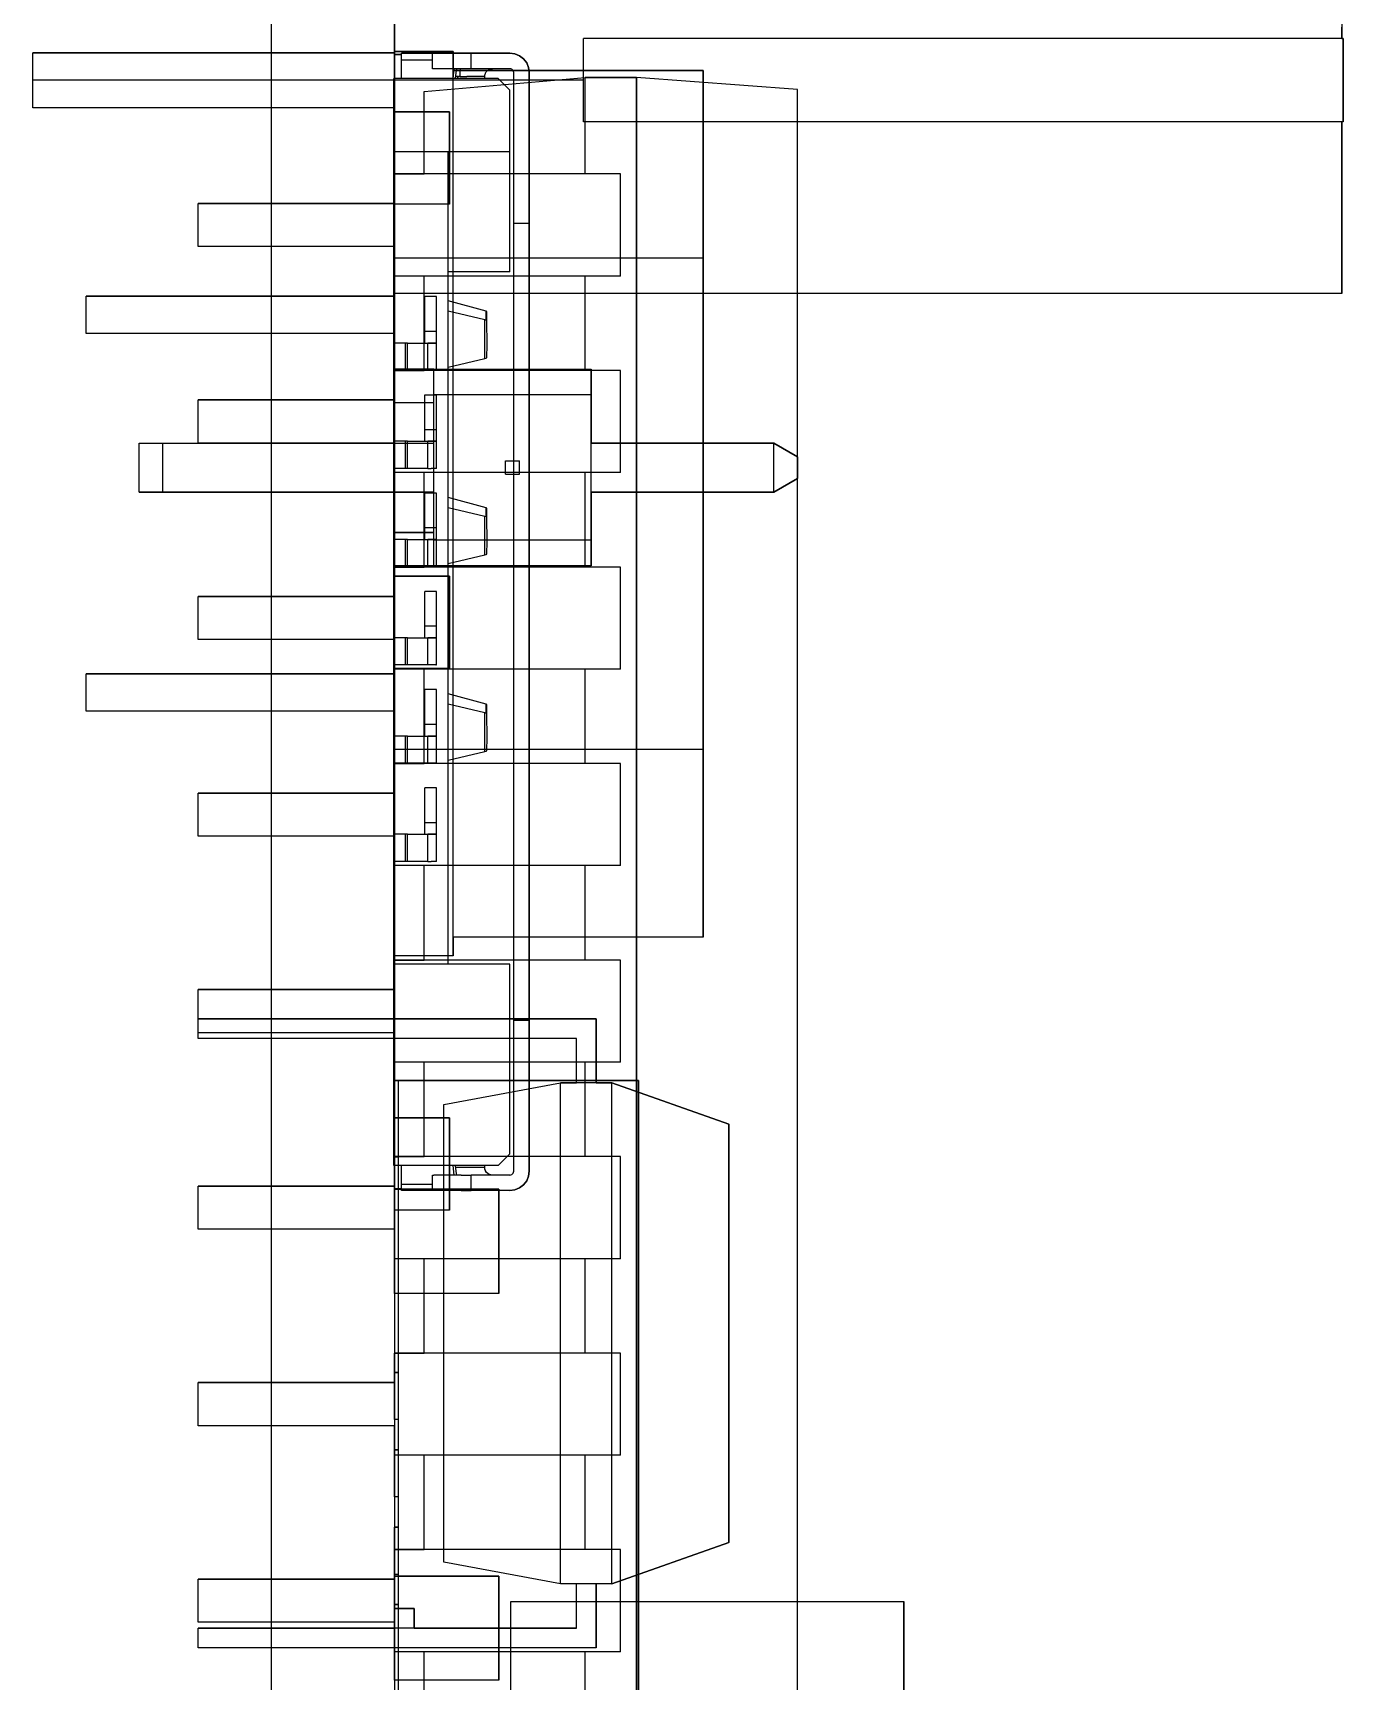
# Model space of a CAD drawing. Header units: inches. Extents: x 0 to 841, y -594 to 0.
# Drawn here: x 469.07 to 486, y -188.38 to -167.08 of the extents above; entities that cross this region are included whole.
import ezdxf

# ---------------------------------------------------------------- set-up
doc = ezdxf.new("R2010")
doc.units = ezdxf.units.IN
doc.header["$MEASUREMENT"] = 0

msp = doc.modelspace()

# ---------------------------------------------------------------- linework, layer by layer
at = {"color": 7}
for p, q in [((472.15, -241.297), (472.15, -60.697)), ((473.742, -60.697), (473.742, -241.297)), ((473.742, -167.336), (473.742, -164.935)), ((473.742, -167.336), (473.742, -164.935)), ((485.985, -164.935), (485.985, -167.153)), ((485.985, -164.935), (485.985, -167.153)), ((473.742, -167.691), (473.742, -167.006)), ((473.742, -167.691), (473.742, -167.006)), ((476.181, -167.511), (476.181, -167.153)), ((486, -167.153), (476.181, -167.153)), ((476.181, -167.511), (476.181, -167.153)), ((486, -167.153), (476.181, -167.153)), ((485.985, -167.153), (485.985, -167.006)), ((485.985, -167.153), (485.985, -167.006)), ((485.985, -167.153), (486, -167.153)), ((485.985, -167.153), (486, -167.153)), ((486, -167.153), (486, -168.229)), ((486, -167.511), (486, -167.153)), ((486, -167.153), (486, -168.229)), ((486, -167.511), (486, -167.153)), ((469.068, -167.691), (469.068, -167.336)), ((469.068, -167.336), (473.742, -167.336)), ((469.068, -167.336), (469.068, -167.336)), ((469.068, -167.353), (469.068, -167.336)), ((470.241, -167.336), (469.068, -167.336)), ((469.068, -167.691), (469.068, -167.336)), ((469.068, -167.336), (473.742, -167.336)), ((469.068, -167.336), (469.068, -167.336)), ((469.068, -167.353), (469.068, -167.336)), ((470.241, -167.336), (469.068, -167.336)), ((469.068, -167.391), (469.068, -167.353)), ((469.068, -167.391), (469.068, -167.353)), ((469.068, -167.448), (469.068, -167.391)), ((469.068, -167.448), (469.068, -167.391)), ((473.742, -167.336), (470.241, -167.336)), ((473.742, -167.336), (470.241, -167.336)), ((473.742, -169.989), (473.742, -167.321)), ((473.742, -167.321), (474.5, -167.321)), ((473.742, -167.412), (473.742, -167.321)), ((474.5, -167.321), (473.742, -167.321)), ((473.742, -167.667), (473.742, -167.357)), ((473.742, -167.357), (473.832, -167.357)), ((473.742, -167.667), (473.742, -167.357)), ((473.832, -167.357), (473.742, -167.357)), ((473.742, -167.678), (473.742, -167.412)), ((473.832, -167.357), (473.832, -167.342)), ((473.832, -167.342), (475.232, -167.342)), ((474.482, -167.342), (473.832, -167.342)), ((473.832, -167.352), (473.832, -167.342)), ((473.832, -167.38), (473.832, -167.352)), ((473.832, -167.357), (473.832, -167.352)), ((473.832, -167.427), (473.832, -167.38)), ((473.832, -167.667), (473.832, -167.427)), ((473.832, -167.427), (474.232, -167.427)), ((474.232, -167.542), (474.232, -167.342)), ((474.249, -167.342), (474.232, -167.342)), ((474.299, -167.342), (474.249, -167.342)), ((474.378, -167.342), (474.299, -167.342)), ((474.482, -167.342), (474.378, -167.342)), ((474.603, -167.342), (474.482, -167.342)), ((474.5, -167.321), (474.5, -167.563)), ((474.5, -167.412), (474.5, -167.321)), ((474.5, -167.678), (474.5, -167.412)), ((474.732, -167.342), (474.603, -167.342)), ((475.232, -167.342), (474.732, -167.342)), ((474.732, -167.542), (474.732, -167.342)), ((475.232, -167.342), (475.297, -167.35)), ((475.297, -167.35), (475.232, -167.342)), ((475.297, -167.35), (475.357, -167.375)), ((475.357, -167.375), (475.297, -167.35)), ((475.357, -167.375), (475.409, -167.415)), ((475.409, -167.415), (475.357, -167.375)), ((475.409, -167.415), (475.449, -167.467)), ((475.449, -167.467), (475.409, -167.415)), ((469.068, -167.52), (469.068, -167.448)), ((469.068, -167.52), (469.068, -167.448)), ((469.068, -167.603), (469.068, -167.52)), ((469.068, -167.603), (469.068, -167.52)), ((469.068, -167.691), (469.068, -167.603)), ((469.068, -167.691), (469.068, -167.603)), ((474.249, -167.542), (474.232, -167.542)), ((474.299, -167.542), (474.249, -167.542)), ((474.378, -167.542), (474.299, -167.542)), ((474.482, -167.542), (474.378, -167.542)), ((474.603, -167.542), (474.482, -167.542)), ((474.498, -167.667), (474.513, -167.542)), ((474.5, -167.563), (477.73, -167.563)), ((477.73, -167.563), (474.5, -167.563)), ((474.528, -167.667), (474.538, -167.593)), ((474.557, -167.642), (474.531, -167.642)), ((474.538, -167.593), (474.542, -167.565)), ((474.542, -167.565), (474.547, -167.548)), ((474.547, -167.548), (474.552, -167.542)), ((474.557, -167.642), (474.568, -167.642)), ((474.557, -167.667), (474.557, -167.642)), ((474.557, -167.642), (474.568, -167.642)), ((474.579, -167.642), (474.568, -167.642)), ((474.589, -167.642), (474.579, -167.642)), ((474.589, -167.642), (474.579, -167.642)), ((474.589, -167.632), (474.59, -167.622)), ((474.589, -167.642), (474.589, -167.632)), ((474.589, -167.642), (474.676, -167.642)), ((474.59, -167.601), (474.591, -167.583)), ((474.59, -167.603), (474.59, -167.601)), ((474.59, -167.621), (474.59, -167.603)), ((474.59, -167.622), (474.59, -167.621)), ((474.591, -167.582), (474.593, -167.566)), ((474.591, -167.583), (474.591, -167.582)), ((474.593, -167.566), (474.594, -167.554)), ((474.593, -167.566), (474.593, -167.566)), ((474.594, -167.553), (474.596, -167.545)), ((474.594, -167.554), (474.594, -167.553)), ((474.596, -167.545), (474.599, -167.542)), ((474.596, -167.545), (474.596, -167.545)), ((474.732, -167.542), (474.603, -167.542)), ((474.755, -167.642), (474.676, -167.642)), ((475.232, -167.542), (474.732, -167.542)), ((474.821, -167.642), (474.755, -167.642)), ((474.797, -167.542), (474.797, -167.542)), ((474.87, -167.642), (474.821, -167.642)), ((474.899, -167.642), (474.87, -167.642)), ((474.907, -167.642), (474.899, -167.642)), ((474.907, -167.638), (474.908, -167.632)), ((474.907, -167.642), (474.907, -167.638)), ((474.907, -167.667), (474.907, -167.642)), ((474.908, -167.628), (474.909, -167.622)), ((474.908, -167.632), (474.908, -167.628)), ((474.909, -167.622), (474.91, -167.619)), ((474.91, -167.617), (474.912, -167.611)), ((474.91, -167.619), (474.91, -167.617)), ((474.912, -167.611), (474.915, -167.603)), ((474.915, -167.603), (474.917, -167.598)), ((474.917, -167.598), (474.918, -167.595)), ((474.918, -167.595), (474.922, -167.59)), ((474.922, -167.59), (474.926, -167.583)), ((474.926, -167.583), (474.929, -167.579)), ((474.929, -167.579), (474.931, -167.577)), ((474.931, -167.577), (474.937, -167.57)), ((474.937, -167.57), (474.941, -167.566)), ((474.941, -167.566), (474.944, -167.564)), ((474.944, -167.564), (474.947, -167.562)), ((474.947, -167.562), (474.955, -167.556)), ((474.955, -167.556), (474.96, -167.554)), ((474.96, -167.554), (474.964, -167.552)), ((474.964, -167.552), (474.966, -167.551)), ((474.966, -167.551), (474.975, -167.547)), ((474.975, -167.547), (474.982, -167.545)), ((474.982, -167.545), (474.985, -167.544)), ((474.985, -167.544), (474.986, -167.544)), ((474.986, -167.544), (474.992, -167.543)), ((474.992, -167.543), (474.997, -167.542)), ((474.997, -167.542), (475.006, -167.542)), ((474.997, -167.542), (474.997, -167.542)), ((475.245, -167.544), (475.232, -167.542)), ((475.257, -167.549), (475.245, -167.544)), ((475.267, -167.557), (475.257, -167.549)), ((475.275, -167.567), (475.267, -167.557)), ((475.28, -167.579), (475.275, -167.567)), ((475.282, -167.592), (475.28, -167.579)), ((475.282, -169.542), (475.282, -167.592)), ((475.449, -167.467), (475.473, -167.527)), ((475.473, -167.527), (475.449, -167.467)), ((475.473, -167.527), (475.482, -167.592)), ((475.482, -167.592), (475.473, -167.527)), ((475.482, -167.592), (475.482, -181.792)), ((475.482, -169.542), (475.482, -167.592)), ((476.181, -167.872), (476.181, -167.511)), ((476.181, -167.872), (476.181, -167.511)), ((477.73, -167.563), (477.73, -169.989)), ((477.73, -167.646), (477.73, -167.563)), ((486, -167.872), (486, -167.511)), ((486, -167.872), (486, -167.511)), ((469.068, -168.047), (469.068, -167.691)), ((469.068, -167.78), (469.068, -167.691)), ((473.742, -167.691), (469.068, -167.691)), ((469.068, -168.047), (469.068, -167.691)), ((469.068, -167.78), (469.068, -167.691)), ((473.742, -167.691), (469.068, -167.691)), ((469.068, -167.862), (469.068, -167.78)), ((469.068, -167.862), (469.068, -167.78)), ((473.732, -181.717), (473.732, -167.667)), ((473.732, -167.667), (473.742, -167.667)), ((473.732, -168.617), (473.732, -167.667)), ((475.082, -167.667), (473.732, -167.667)), ((473.742, -168.102), (473.742, -167.678)), ((473.742, -168.377), (473.742, -167.691)), ((476.181, -167.691), (473.742, -167.691)), ((473.742, -168.377), (473.742, -167.691)), ((476.181, -167.691), (473.742, -167.691)), ((474.123, -167.835), (476.203, -167.657)), ((474.123, -167.835), (476.203, -167.657)), ((474.123, -168.902), (474.123, -167.835)), ((474.123, -168.902), (474.123, -167.835)), ((474.5, -168.102), (474.5, -167.678)), ((475.232, -167.817), (475.082, -167.667)), ((475.232, -168.617), (475.232, -167.817)), ((476.203, -167.657), (476.869, -167.657)), ((476.203, -168.902), (476.203, -167.657)), ((476.869, -167.657), (476.203, -167.657)), ((476.869, -167.657), (476.869, -204.487)), ((476.869, -204.487), (476.869, -167.657)), ((478.949, -167.809), (476.869, -167.657)), ((477.73, -167.888), (477.73, -167.646)), ((478.949, -204.335), (478.949, -167.809)), ((469.068, -167.935), (469.068, -167.862)), ((469.068, -167.935), (469.068, -167.862)), ((469.068, -167.991), (469.068, -167.935)), ((469.068, -167.991), (469.068, -167.935)), ((469.068, -168.029), (469.068, -167.991)), ((469.068, -168.029), (469.068, -167.991)), ((469.068, -168.046), (469.068, -168.029)), ((469.068, -168.046), (469.068, -168.029)), ((469.068, -168.047), (469.068, -168.046)), ((469.068, -168.047), (469.068, -168.046)), ((473.742, -168.047), (469.068, -168.047)), ((472.569, -168.047), (469.068, -168.047)), ((473.742, -168.047), (469.068, -168.047)), ((472.569, -168.047), (469.068, -168.047)), ((473.742, -168.047), (472.569, -168.047)), ((473.742, -168.047), (472.569, -168.047)), ((473.742, -170.447), (473.742, -168.047)), ((473.742, -170.447), (473.742, -168.047)), ((476.181, -168.229), (476.181, -167.872)), ((476.181, -168.229), (476.181, -167.872)), ((477.73, -168.274), (477.73, -167.888)), ((486, -168.229), (486, -167.872)), ((486, -168.229), (486, -167.872)), ((473.742, -169.294), (473.742, -168.1)), ((473.742, -168.1), (474.453, -168.1)), ((473.742, -169.294), (473.742, -168.1)), ((474.453, -168.1), (473.742, -168.1)), ((473.742, -168.655), (473.742, -168.102)), ((474.453, -168.1), (474.453, -169.294)), ((474.453, -169.294), (474.453, -168.1)), ((474.5, -168.655), (474.5, -168.102)), ((486, -168.229), (476.181, -168.229)), ((486, -168.229), (476.181, -168.229)), ((477.73, -168.776), (477.73, -168.274)), ((486, -168.229), (485.985, -168.229)), ((485.985, -168.229), (485.985, -170.447)), ((485.985, -168.377), (485.985, -168.229)), ((486, -168.229), (485.985, -168.229)), ((485.985, -168.229), (485.985, -170.447)), ((485.985, -168.377), (485.985, -168.229)), ((473.742, -169.019), (473.742, -168.377)), ((473.742, -169.019), (473.742, -168.377)), ((485.985, -169.019), (485.985, -168.377)), ((485.985, -169.019), (485.985, -168.377)), ((473.732, -179.117), (473.732, -168.617)), ((475.232, -168.617), (473.732, -168.617)), ((473.742, -169.298), (473.742, -168.655)), ((474.432, -179.117), (474.432, -168.617)), ((474.5, -169.298), (474.5, -168.655)), ((475.232, -170.167), (475.232, -168.617)), ((473.742, -169.283), (473.742, -168.902)), ((473.742, -168.902), (474.123, -168.902)), ((473.742, -169.283), (473.742, -168.902)), ((476.663, -168.902), (473.742, -168.902)), ((476.663, -170.222), (476.663, -168.902)), ((477.73, -169.361), (477.73, -168.776)), ((473.742, -169.578), (473.742, -169.019)), ((473.742, -169.578), (473.742, -169.019)), ((485.985, -169.578), (485.985, -169.019)), ((485.985, -169.578), (485.985, -169.019)), ((471.202, -169.841), (471.202, -169.283)), ((471.202, -169.283), (473.742, -169.283)), ((473.742, -169.283), (471.202, -169.283)), ((471.202, -169.841), (471.202, -169.283)), ((474.453, -169.294), (473.742, -169.294)), ((474.453, -169.294), (473.742, -169.294)), ((473.742, -169.989), (473.742, -169.298)), ((474.5, -169.989), (474.5, -169.298)), ((475.282, -171.103), (475.282, -169.542)), ((475.482, -169.542), (475.282, -169.542)), ((475.482, -170.83), (475.482, -169.542)), ((477.73, -169.989), (477.73, -169.361)), ((473.742, -170.018), (473.742, -169.578)), ((473.742, -170.018), (473.742, -169.578)), ((485.985, -170.018), (485.985, -169.578)), ((485.985, -170.018), (485.985, -169.578)), ((473.742, -169.841), (471.202, -169.841)), ((473.742, -169.841), (471.202, -169.841)), ((473.742, -170.222), (473.742, -169.841)), ((473.742, -170.222), (473.742, -169.841)), ((473.742, -170.483), (473.742, -169.989)), ((473.742, -176.339), (473.742, -169.989)), ((474.5, -169.989), (473.742, -169.989)), ((473.742, -170.312), (473.742, -170.018)), ((473.742, -170.312), (473.742, -170.018)), ((475.232, -170.167), (474.432, -170.167)), ((474.5, -176.339), (474.5, -169.989)), ((477.73, -169.989), (474.5, -169.989)), ((477.73, -169.989), (477.73, -176.339)), ((477.73, -176.339), (477.73, -169.989)), ((485.985, -170.312), (485.985, -170.018)), ((485.985, -170.312), (485.985, -170.018)), ((474.123, -170.222), (473.742, -170.222)), ((476.663, -170.222), (473.742, -170.222)), ((473.742, -170.442), (473.742, -170.312)), ((473.742, -170.442), (473.742, -170.312)), ((474.123, -171.442), (474.123, -170.222)), ((474.123, -171.442), (474.123, -170.222)), ((476.203, -171.442), (476.203, -170.222)), ((485.985, -170.442), (485.985, -170.312)), ((485.985, -170.442), (485.985, -170.312)), ((469.754, -170.965), (469.754, -170.483)), ((469.754, -170.483), (473.742, -170.483)), ((469.754, -170.485), (469.754, -170.483)), ((471.748, -170.483), (469.754, -170.483)), ((469.754, -170.5), (469.754, -170.485)), ((469.754, -170.529), (469.754, -170.5)), ((469.754, -170.57), (469.754, -170.529)), ((469.754, -170.621), (469.754, -170.57)), ((469.754, -170.679), (469.754, -170.621)), ((473.742, -170.483), (471.748, -170.483)), ((473.742, -170.447), (473.742, -170.442)), ((473.742, -170.447), (473.742, -170.442)), ((485.985, -170.447), (473.742, -170.447)), ((482.912, -170.447), (473.742, -170.447)), ((485.985, -170.447), (473.742, -170.447)), ((482.912, -170.447), (473.742, -170.447)), ((474.132, -170.937), (474.132, -170.487)), ((474.282, -170.487), (474.132, -170.487)), ((474.282, -170.937), (474.282, -170.487)), ((474.925, -170.676), (474.432, -170.543)), ((485.985, -170.447), (482.912, -170.447)), ((485.985, -170.447), (482.912, -170.447)), ((485.985, -170.447), (485.985, -170.442)), ((485.985, -170.447), (485.985, -170.442)), ((469.754, -170.739), (469.754, -170.679)), ((469.754, -170.799), (469.754, -170.739)), ((469.754, -170.853), (469.754, -170.799)), ((474.908, -170.787), (474.432, -170.676)), ((474.929, -170.794), (474.908, -170.787)), ((474.908, -171.286), (474.908, -170.787)), ((474.932, -170.68), (474.925, -170.676)), ((474.925, -170.793), (474.925, -170.676)), ((474.932, -170.798), (474.929, -170.794)), ((474.932, -170.798), (474.932, -170.68)), ((474.937, -171.112), (474.932, -170.798)), ((475.482, -176.72), (475.482, -170.83)), ((475.482, -178.281), (475.482, -170.83)), ((475.482, -172.118), (475.482, -170.83)), ((469.754, -170.9), (469.754, -170.853)), ((469.754, -170.936), (469.754, -170.9)), ((469.754, -170.958), (469.754, -170.936)), ((469.754, -170.965), (469.754, -170.958)), ((473.742, -170.965), (469.754, -170.965)), ((473.742, -170.965), (469.754, -170.965)), ((473.742, -175.363), (473.742, -170.965)), ((474.132, -170.976), (474.132, -170.937)), ((474.282, -170.937), (474.132, -170.937)), ((474.132, -171.012), (474.132, -170.976)), ((474.132, -171.043), (474.132, -171.012)), ((474.132, -171.067), (474.132, -171.043)), ((474.282, -170.976), (474.282, -170.937)), ((474.282, -171.012), (474.282, -170.976)), ((474.282, -171.043), (474.282, -171.012)), ((474.282, -171.067), (474.282, -171.043)), ((473.742, -171.437), (473.742, -171.087)), ((473.882, -171.087), (473.742, -171.087)), ((473.882, -171.437), (473.882, -171.087)), ((473.882, -171.087), (473.883, -171.087)), ((473.886, -171.087), (473.883, -171.087)), ((473.89, -171.087), (473.886, -171.087)), ((473.895, -171.087), (473.89, -171.087)), ((473.902, -171.087), (473.895, -171.087)), ((473.91, -171.087), (473.902, -171.087)), ((473.91, -171.087), (474.169, -171.087)), ((473.91, -171.437), (473.91, -171.087)), ((474.132, -171.082), (474.132, -171.067)), ((474.132, -171.087), (474.132, -171.082)), ((474.169, -171.087), (474.201, -171.087)), ((474.278, -171.087), (474.169, -171.087)), ((474.169, -171.437), (474.169, -171.087)), ((474.201, -171.087), (474.228, -171.087)), ((474.228, -171.087), (474.251, -171.087)), ((474.251, -171.087), (474.268, -171.087)), ((474.278, -171.087), (474.268, -171.087)), ((474.282, -171.087), (474.278, -171.087)), ((474.282, -171.082), (474.282, -171.067)), ((474.282, -171.087), (474.282, -171.082)), ((474.282, -171.437), (474.282, -171.087)), ((474.932, -171.275), (474.937, -171.112)), ((475.282, -172.663), (475.282, -171.103)), ((475.282, -177.266), (475.282, -171.103)), ((473.742, -171.859), (473.742, -171.427)), ((473.742, -171.427), (476.282, -171.427)), ((473.742, -171.859), (473.742, -171.427)), ((474.25, -171.427), (473.742, -171.427)), ((473.882, -171.437), (473.742, -171.437)), ((473.742, -171.823), (473.742, -171.442)), ((473.742, -171.442), (474.123, -171.442)), ((473.742, -171.823), (473.742, -171.442)), ((476.663, -171.442), (473.742, -171.442)), ((473.882, -171.437), (473.884, -171.437)), ((473.89, -171.437), (473.884, -171.437)), ((473.899, -171.437), (473.89, -171.437)), ((473.91, -171.437), (473.899, -171.437)), ((474.169, -171.437), (473.91, -171.437)), ((474.169, -171.437), (474.215, -171.437)), ((474.251, -171.437), (474.215, -171.437)), ((474.25, -171.427), (476.282, -171.427)), ((474.25, -171.757), (474.25, -171.427)), ((474.274, -171.437), (474.251, -171.437)), ((474.282, -171.437), (474.274, -171.437)), ((474.432, -171.397), (474.908, -171.286)), ((474.908, -171.286), (474.925, -171.281)), ((474.925, -171.281), (474.932, -171.276)), ((474.932, -171.276), (474.932, -171.275)), ((476.282, -171.427), (476.282, -172.38)), ((476.282, -171.757), (476.282, -171.427)), ((476.663, -172.762), (476.663, -171.442)), ((471.202, -172.381), (471.202, -171.823)), ((471.202, -171.823), (473.742, -171.823)), ((473.742, -171.823), (471.202, -171.823)), ((471.202, -172.381), (471.202, -171.823)), ((474.25, -171.859), (473.742, -171.859)), ((474.25, -171.859), (473.742, -171.859)), ((474.132, -171.757), (474.282, -171.757)), ((474.132, -172.207), (474.132, -171.757)), ((474.25, -173.637), (474.25, -171.757)), ((476.282, -171.757), (474.25, -171.757)), ((474.25, -172.38), (474.25, -171.859)), ((474.282, -172.207), (474.282, -171.757)), ((476.282, -172.38), (476.282, -171.757)), ((476.282, -173.637), (476.282, -171.757)), ((474.132, -172.246), (474.132, -172.207)), ((474.282, -172.207), (474.132, -172.207)), ((474.132, -172.282), (474.132, -172.246)), ((474.132, -172.313), (474.132, -172.282)), ((474.132, -172.337), (474.132, -172.313)), ((474.282, -172.246), (474.282, -172.207)), ((474.282, -172.282), (474.282, -172.246)), ((474.282, -172.313), (474.282, -172.282)), ((474.282, -172.337), (474.282, -172.313)), ((475.482, -173.758), (475.482, -172.118)), ((470.44, -173.015), (470.44, -172.38)), ((470.44, -172.38), (474.25, -172.38)), ((470.44, -172.38), (470.745, -172.38)), ((470.44, -173.015), (470.44, -172.38)), ((470.745, -173.015), (470.745, -172.38)), ((470.745, -172.38), (474.25, -172.38)), ((473.742, -172.381), (471.202, -172.381)), ((473.742, -172.381), (471.202, -172.381)), ((473.742, -172.707), (473.742, -172.357)), ((473.882, -172.357), (473.742, -172.357)), ((473.742, -172.762), (473.742, -172.381)), ((473.742, -172.762), (473.742, -172.381)), ((473.882, -172.707), (473.882, -172.357)), ((473.882, -172.357), (473.883, -172.357)), ((473.886, -172.357), (473.883, -172.357)), ((473.89, -172.357), (473.886, -172.357)), ((473.895, -172.357), (473.89, -172.357)), ((473.902, -172.357), (473.895, -172.357)), ((473.91, -172.357), (473.902, -172.357)), ((473.91, -172.357), (474.169, -172.357)), ((473.91, -172.707), (473.91, -172.357)), ((474.132, -172.352), (474.132, -172.337)), ((474.132, -172.357), (474.132, -172.352)), ((474.169, -172.357), (474.201, -172.357)), ((474.278, -172.357), (474.169, -172.357)), ((474.169, -172.707), (474.169, -172.357)), ((474.201, -172.357), (474.228, -172.357)), ((474.228, -172.357), (474.251, -172.357)), ((474.251, -172.357), (474.268, -172.357)), ((474.278, -172.357), (474.268, -172.357)), ((474.282, -172.357), (474.278, -172.357)), ((474.282, -172.352), (474.282, -172.337)), ((474.282, -172.357), (474.282, -172.352)), ((474.282, -172.707), (474.282, -172.357)), ((476.282, -172.38), (478.644, -172.38)), ((478.644, -172.38), (476.282, -172.38)), ((478.644, -172.38), (478.949, -172.556)), ((478.949, -172.556), (478.644, -172.38)), ((478.644, -173.015), (478.644, -172.38)), ((473.882, -172.707), (473.742, -172.707)), ((473.882, -172.707), (473.884, -172.707)), ((473.89, -172.707), (473.884, -172.707)), ((473.899, -172.707), (473.89, -172.707)), ((473.91, -172.707), (473.899, -172.707)), ((474.169, -172.707), (473.91, -172.707)), ((474.169, -172.707), (474.215, -172.707)), ((474.251, -172.707), (474.215, -172.707)), ((474.274, -172.707), (474.251, -172.707)), ((474.282, -172.707), (474.274, -172.707)), ((475.176, -172.611), (475.356, -172.611)), ((475.176, -172.783), (475.176, -172.611)), ((475.282, -174.151), (475.282, -172.663)), ((475.356, -172.783), (475.356, -172.611)), ((478.949, -172.556), (478.949, -172.839)), ((478.949, -172.839), (478.949, -172.556)), ((474.123, -172.762), (473.742, -172.762)), ((476.663, -172.762), (473.742, -172.762)), ((474.123, -173.982), (474.123, -172.762)), ((474.123, -173.982), (474.123, -172.762)), ((475.176, -172.783), (475.356, -172.783)), ((476.203, -173.982), (476.203, -172.762)), ((478.949, -172.839), (478.644, -173.015)), ((478.644, -173.015), (478.949, -172.839)), ((474.25, -173.015), (470.44, -173.015)), ((470.44, -173.015), (470.745, -173.015)), ((470.745, -173.015), (474.25, -173.015)), ((474.132, -173.477), (474.132, -173.027)), ((474.282, -173.027), (474.132, -173.027)), ((474.25, -173.535), (474.25, -173.015)), ((474.282, -173.477), (474.282, -173.027)), ((474.925, -173.216), (474.432, -173.083)), ((478.644, -173.015), (476.282, -173.015)), ((476.282, -173.015), (476.282, -173.967)), ((476.282, -173.637), (476.282, -173.015)), ((476.282, -173.015), (478.644, -173.015)), ((474.908, -173.327), (474.432, -173.216)), ((474.929, -173.334), (474.908, -173.327)), ((474.908, -173.826), (474.908, -173.327)), ((474.932, -173.22), (474.925, -173.216)), ((474.925, -173.333), (474.925, -173.216)), ((474.932, -173.338), (474.929, -173.334)), ((474.932, -173.338), (474.932, -173.22)), ((474.937, -173.652), (474.932, -173.338)), ((473.742, -173.967), (473.742, -173.535)), ((473.742, -173.535), (474.25, -173.535)), ((474.25, -173.535), (473.742, -173.535)), ((473.742, -173.967), (473.742, -173.535)), ((474.132, -173.516), (474.132, -173.477)), ((474.282, -173.477), (474.132, -173.477)), ((474.132, -173.552), (474.132, -173.516)), ((474.132, -173.583), (474.132, -173.552)), ((474.132, -173.607), (474.132, -173.583)), ((474.132, -173.622), (474.132, -173.607)), ((474.282, -173.516), (474.282, -173.477)), ((474.282, -173.552), (474.282, -173.516)), ((474.282, -173.583), (474.282, -173.552)), ((474.282, -173.607), (474.282, -173.583)), ((474.282, -173.622), (474.282, -173.607)), ((473.742, -173.977), (473.742, -173.627)), ((473.882, -173.627), (473.742, -173.627)), ((473.882, -173.977), (473.882, -173.627)), ((473.882, -173.627), (473.883, -173.627)), ((473.886, -173.627), (473.883, -173.627)), ((473.89, -173.627), (473.886, -173.627)), ((473.895, -173.627), (473.89, -173.627)), ((473.902, -173.627), (473.895, -173.627)), ((473.91, -173.627), (473.902, -173.627)), ((473.91, -173.627), (474.169, -173.627)), ((473.91, -173.977), (473.91, -173.627)), ((474.132, -173.627), (474.132, -173.622)), ((474.169, -173.627), (474.201, -173.627)), ((474.278, -173.627), (474.169, -173.627)), ((474.169, -173.977), (474.169, -173.627)), ((474.201, -173.627), (474.228, -173.627)), ((474.228, -173.627), (474.251, -173.627)), ((474.25, -173.967), (474.25, -173.637)), ((476.282, -173.637), (474.25, -173.637)), ((474.251, -173.627), (474.268, -173.627)), ((474.278, -173.627), (474.268, -173.627)), ((474.282, -173.627), (474.278, -173.627)), ((474.282, -173.627), (474.282, -173.622)), ((474.282, -173.977), (474.282, -173.627)), ((474.925, -173.821), (474.932, -173.816)), ((474.932, -173.815), (474.937, -173.652)), ((474.932, -173.816), (474.932, -173.815)), ((475.482, -175.233), (475.482, -173.758)), ((476.282, -173.967), (476.282, -173.637)), ((476.282, -173.967), (473.742, -173.967)), ((474.25, -173.967), (473.742, -173.967)), ((473.882, -173.977), (473.742, -173.977)), ((473.742, -174.363), (473.742, -173.982)), ((473.742, -173.982), (474.123, -173.982)), ((473.742, -174.363), (473.742, -173.982)), ((476.663, -173.982), (473.742, -173.982)), ((473.884, -173.977), (473.882, -173.977)), ((473.89, -173.977), (473.884, -173.977)), ((473.899, -173.977), (473.89, -173.977)), ((473.91, -173.977), (473.899, -173.977)), ((474.169, -173.977), (473.91, -173.977)), ((474.215, -173.977), (474.169, -173.977)), ((474.251, -173.977), (474.215, -173.977)), ((474.25, -173.967), (476.282, -173.967)), ((474.274, -173.977), (474.251, -173.977)), ((474.282, -173.977), (474.274, -173.977)), ((474.432, -173.937), (474.908, -173.826)), ((474.908, -173.826), (474.925, -173.821)), ((476.663, -175.302), (476.663, -173.982)), ((473.742, -175.294), (473.742, -174.1)), ((473.742, -174.1), (474.453, -174.1)), ((473.742, -175.294), (473.742, -174.1)), ((474.453, -174.1), (473.742, -174.1)), ((474.453, -174.1), (474.453, -175.294)), ((474.453, -175.294), (474.453, -174.1)), ((475.282, -175.625), (475.282, -174.151)), ((471.202, -174.921), (471.202, -174.363)), ((471.202, -174.363), (473.742, -174.363)), ((473.742, -174.363), (471.202, -174.363)), ((471.202, -174.921), (471.202, -174.363)), ((474.282, -174.297), (474.132, -174.297)), ((474.132, -174.747), (474.132, -174.297)), ((474.282, -174.747), (474.282, -174.297)), ((474.132, -174.786), (474.132, -174.747)), ((474.282, -174.747), (474.132, -174.747)), ((474.132, -174.822), (474.132, -174.786)), ((474.132, -174.853), (474.132, -174.822)), ((474.132, -174.877), (474.132, -174.853)), ((474.132, -174.892), (474.132, -174.877)), ((474.282, -174.786), (474.282, -174.747)), ((474.282, -174.822), (474.282, -174.786)), ((474.282, -174.853), (474.282, -174.822)), ((474.282, -174.877), (474.282, -174.853)), ((474.282, -174.892), (474.282, -174.877)), ((473.742, -174.921), (471.202, -174.921)), ((473.742, -174.921), (471.202, -174.921)), ((473.742, -175.247), (473.742, -174.897)), ((473.882, -174.897), (473.742, -174.897)), ((473.742, -175.302), (473.742, -174.921)), ((473.742, -175.302), (473.742, -174.921)), ((473.882, -175.247), (473.882, -174.897)), ((473.883, -174.897), (473.882, -174.897)), ((473.883, -174.897), (473.886, -174.897)), ((473.89, -174.897), (473.886, -174.897)), ((473.895, -174.897), (473.89, -174.897)), ((473.902, -174.897), (473.895, -174.897)), ((473.91, -174.897), (473.902, -174.897)), ((473.91, -174.897), (474.169, -174.897)), ((473.91, -175.247), (473.91, -174.897)), ((474.132, -174.897), (474.132, -174.892)), ((474.169, -174.897), (474.201, -174.897)), ((474.278, -174.897), (474.169, -174.897)), ((474.169, -175.247), (474.169, -174.897)), ((474.201, -174.897), (474.228, -174.897)), ((474.228, -174.897), (474.251, -174.897)), ((474.251, -174.897), (474.268, -174.897)), ((474.278, -174.897), (474.268, -174.897)), ((474.282, -174.897), (474.278, -174.897)), ((474.282, -174.897), (474.282, -174.892)), ((474.282, -175.247), (474.282, -174.897)), ((473.882, -175.247), (473.742, -175.247)), ((474.453, -175.294), (473.742, -175.294)), ((474.453, -175.294), (473.742, -175.294)), ((474.123, -175.302), (473.742, -175.302)), ((476.663, -175.302), (473.742, -175.302)), ((473.884, -175.247), (473.882, -175.247)), ((473.89, -175.247), (473.884, -175.247)), ((473.899, -175.247), (473.89, -175.247)), ((473.91, -175.247), (473.899, -175.247)), ((474.169, -175.247), (473.91, -175.247)), ((474.123, -176.522), (474.123, -175.302)), ((474.123, -176.522), (474.123, -175.302)), ((474.215, -175.247), (474.169, -175.247)), ((474.251, -175.247), (474.215, -175.247)), ((474.274, -175.247), (474.251, -175.247)), ((474.274, -175.247), (474.282, -175.247)), ((475.482, -176.72), (475.482, -175.233)), ((476.203, -176.522), (476.203, -175.302)), ((469.754, -175.845), (469.754, -175.363)), ((469.754, -175.363), (473.742, -175.363)), ((469.754, -175.365), (469.754, -175.363)), ((471.748, -175.363), (469.754, -175.363)), ((469.754, -175.38), (469.754, -175.365)), ((469.754, -175.409), (469.754, -175.38)), ((469.754, -175.45), (469.754, -175.409)), ((469.754, -175.501), (469.754, -175.45)), ((469.754, -175.559), (469.754, -175.501)), ((473.742, -175.363), (471.748, -175.363)), ((469.754, -175.619), (469.754, -175.559)), ((469.754, -175.679), (469.754, -175.619)), ((469.754, -175.733), (469.754, -175.679)), ((469.754, -175.78), (469.754, -175.733)), ((474.132, -176.017), (474.132, -175.567)), ((474.282, -175.567), (474.132, -175.567)), ((474.282, -176.017), (474.282, -175.567)), ((474.925, -175.756), (474.432, -175.623)), ((475.282, -177.266), (475.282, -175.625)), ((469.754, -175.816), (469.754, -175.78)), ((469.754, -175.838), (469.754, -175.816)), ((469.754, -175.845), (469.754, -175.838)), ((473.742, -175.845), (469.754, -175.845)), ((473.742, -175.845), (469.754, -175.845)), ((473.742, -176.339), (473.742, -175.845)), ((474.908, -175.867), (474.432, -175.756)), ((474.929, -175.874), (474.908, -175.867)), ((474.908, -176.366), (474.908, -175.867)), ((474.932, -175.76), (474.925, -175.756)), ((474.925, -175.873), (474.925, -175.756)), ((474.932, -175.878), (474.929, -175.874)), ((474.932, -175.878), (474.932, -175.76)), ((474.937, -176.192), (474.932, -175.878)), ((474.132, -176.056), (474.132, -176.017)), ((474.282, -176.017), (474.132, -176.017)), ((474.132, -176.092), (474.132, -176.056)), ((474.132, -176.123), (474.132, -176.092)), ((474.132, -176.147), (474.132, -176.123)), ((474.132, -176.162), (474.132, -176.147)), ((474.132, -176.167), (474.132, -176.162)), ((474.282, -176.056), (474.282, -176.017)), ((474.282, -176.092), (474.282, -176.056)), ((474.282, -176.123), (474.282, -176.092)), ((474.282, -176.147), (474.282, -176.123)), ((474.282, -176.162), (474.282, -176.147)), ((474.282, -176.167), (474.282, -176.162)), ((473.742, -176.517), (473.742, -176.167)), ((473.882, -176.167), (473.742, -176.167)), ((473.742, -179.007), (473.742, -176.339)), ((473.742, -177.03), (473.742, -176.339)), ((474.5, -176.339), (473.742, -176.339)), ((473.882, -176.517), (473.882, -176.167)), ((473.882, -176.167), (473.883, -176.167)), ((473.886, -176.167), (473.883, -176.167)), ((473.89, -176.167), (473.886, -176.167)), ((473.895, -176.167), (473.89, -176.167)), ((473.902, -176.167), (473.895, -176.167)), ((473.91, -176.167), (473.902, -176.167)), ((473.91, -176.167), (474.169, -176.167)), ((473.91, -176.517), (473.91, -176.167)), ((474.169, -176.167), (474.201, -176.167)), ((474.278, -176.167), (474.169, -176.167)), ((474.169, -176.517), (474.169, -176.167)), ((474.201, -176.167), (474.228, -176.167)), ((474.228, -176.167), (474.251, -176.167)), ((474.251, -176.167), (474.268, -176.167)), ((474.278, -176.167), (474.268, -176.167)), ((474.282, -176.167), (474.278, -176.167)), ((474.282, -176.517), (474.282, -176.167)), ((474.432, -176.477), (474.908, -176.366)), ((474.5, -177.03), (474.5, -176.339)), ((477.73, -176.339), (474.5, -176.339)), ((474.908, -176.366), (474.925, -176.361)), ((474.925, -176.361), (474.932, -176.356)), ((474.932, -176.355), (474.937, -176.192)), ((474.932, -176.356), (474.932, -176.355)), ((477.73, -176.339), (477.73, -178.765)), ((477.73, -176.967), (477.73, -176.339)), ((473.882, -176.517), (473.742, -176.517)), ((473.742, -176.903), (473.742, -176.522)), ((473.742, -176.522), (474.123, -176.522)), ((473.742, -176.903), (473.742, -176.522)), ((476.663, -176.522), (473.742, -176.522)), ((473.884, -176.517), (473.882, -176.517)), ((473.89, -176.517), (473.884, -176.517)), ((473.899, -176.517), (473.89, -176.517)), ((473.91, -176.517), (473.899, -176.517)), ((474.169, -176.517), (473.91, -176.517)), ((474.215, -176.517), (474.169, -176.517)), ((474.251, -176.517), (474.215, -176.517)), ((474.274, -176.517), (474.251, -176.517)), ((474.282, -176.517), (474.274, -176.517)), ((476.663, -177.842), (476.663, -176.522)), ((475.482, -178.281), (475.482, -176.72)), ((471.202, -177.461), (471.202, -176.903)), ((471.202, -176.903), (473.742, -176.903)), ((473.742, -176.903), (471.202, -176.903)), ((471.202, -177.461), (471.202, -176.903)), ((474.282, -176.837), (474.132, -176.837)), ((474.132, -177.287), (474.132, -176.837)), ((474.282, -177.287), (474.282, -176.837)), ((477.73, -177.552), (477.73, -176.967)), ((473.742, -177.673), (473.742, -177.03)), ((474.5, -177.673), (474.5, -177.03)), ((473.742, -177.787), (473.742, -177.437)), ((473.882, -177.437), (473.742, -177.437)), ((473.882, -177.787), (473.882, -177.437)), ((473.882, -177.437), (473.883, -177.437)), ((473.886, -177.437), (473.883, -177.437)), ((473.89, -177.437), (473.886, -177.437)), ((473.895, -177.437), (473.89, -177.437)), ((473.902, -177.437), (473.895, -177.437)), ((473.91, -177.437), (473.902, -177.437)), ((473.91, -177.437), (474.169, -177.437)), ((473.91, -177.787), (473.91, -177.437)), ((474.132, -177.326), (474.132, -177.287)), ((474.282, -177.287), (474.132, -177.287)), ((474.132, -177.362), (474.132, -177.326)), ((474.132, -177.393), (474.132, -177.362)), ((474.132, -177.417), (474.132, -177.393)), ((474.132, -177.432), (474.132, -177.417)), ((474.132, -177.437), (474.132, -177.432)), ((474.169, -177.437), (474.201, -177.437)), ((474.278, -177.437), (474.169, -177.437)), ((474.169, -177.787), (474.169, -177.437)), ((474.201, -177.437), (474.228, -177.437)), ((474.228, -177.437), (474.251, -177.437)), ((474.251, -177.437), (474.268, -177.437)), ((474.278, -177.437), (474.268, -177.437)), ((474.282, -177.437), (474.278, -177.437)), ((474.282, -177.326), (474.282, -177.287)), ((474.282, -177.362), (474.282, -177.326)), ((474.282, -177.393), (474.282, -177.362)), ((474.282, -177.417), (474.282, -177.393)), ((474.282, -177.432), (474.282, -177.417)), ((474.282, -177.437), (474.282, -177.432)), ((474.282, -177.787), (474.282, -177.437)), ((475.282, -178.554), (475.282, -177.266)), ((473.742, -177.461), (471.202, -177.461)), ((473.742, -177.461), (471.202, -177.461)), ((473.742, -177.842), (473.742, -177.461)), ((473.742, -177.842), (473.742, -177.461)), ((477.73, -178.054), (477.73, -177.552)), ((473.742, -178.226), (473.742, -177.673)), ((473.882, -177.787), (473.742, -177.787)), ((474.123, -177.842), (473.742, -177.842)), ((476.663, -177.842), (473.742, -177.842)), ((473.882, -177.787), (473.884, -177.787)), ((473.89, -177.787), (473.884, -177.787)), ((473.899, -177.787), (473.89, -177.787)), ((473.91, -177.787), (473.899, -177.787)), ((474.169, -177.787), (473.91, -177.787)), ((474.123, -179.062), (474.123, -177.842)), ((474.123, -179.062), (474.123, -177.842)), ((474.169, -177.787), (474.215, -177.787)), ((474.251, -177.787), (474.215, -177.787)), ((474.274, -177.787), (474.251, -177.787)), ((474.282, -177.787), (474.274, -177.787)), ((474.5, -178.226), (474.5, -177.673)), ((476.203, -179.062), (476.203, -177.842)), ((477.73, -178.44), (477.73, -178.054)), ((473.742, -178.65), (473.742, -178.226)), ((474.5, -178.65), (474.5, -178.226)), ((475.482, -179.842), (475.482, -178.281)), ((477.73, -178.682), (477.73, -178.44)), ((473.742, -178.916), (473.742, -178.65)), ((474.5, -178.916), (474.5, -178.65)), ((475.282, -179.842), (475.282, -178.554)), ((477.73, -178.765), (477.73, -178.682)), ((473.742, -179.007), (473.742, -178.916)), ((477.73, -178.765), (474.5, -178.765)), ((474.5, -178.765), (474.5, -179.007)), ((477.73, -178.765), (474.5, -178.765)), ((474.5, -179.007), (474.5, -178.916)), ((473.732, -181.717), (473.732, -179.117)), ((475.232, -179.117), (473.732, -179.117)), ((474.5, -179.007), (473.742, -179.007)), ((474.5, -179.007), (473.742, -179.007)), ((473.742, -179.443), (473.742, -179.062)), ((473.742, -179.062), (474.123, -179.062)), ((473.742, -179.443), (473.742, -179.062)), ((476.663, -179.062), (473.742, -179.062)), ((475.232, -181.567), (475.232, -179.117)), ((476.663, -180.382), (476.663, -179.062)), ((471.202, -180.001), (471.202, -179.443)), ((471.202, -179.443), (473.742, -179.443)), ((473.742, -179.443), (471.202, -179.443)), ((471.202, -180.001), (471.202, -179.443)), ((471.202, -180.077), (471.202, -179.823)), ((471.202, -179.823), (473.742, -179.823)), ((473.742, -179.823), (471.202, -179.823)), ((471.202, -180.077), (471.202, -179.823)), ((473.742, -179.823), (476.346, -179.823)), ((473.742, -180.077), (473.742, -179.823)), ((476.346, -179.823), (473.742, -179.823)), ((475.482, -179.842), (475.282, -179.842)), ((475.282, -181.792), (475.282, -179.842)), ((475.482, -181.792), (475.482, -179.842)), ((476.346, -179.823), (476.346, -180.648)), ((476.346, -180.648), (476.346, -179.823)), ((473.742, -180.001), (471.202, -180.001)), ((473.742, -180.001), (471.202, -180.001)), ((473.742, -180.077), (471.202, -180.077)), ((473.742, -180.077), (471.202, -180.077)), ((473.742, -180.382), (473.742, -180.001)), ((473.742, -180.382), (473.742, -180.001)), ((476.092, -180.077), (473.742, -180.077)), ((476.092, -180.077), (473.742, -180.077)), ((476.092, -180.648), (476.092, -180.077)), ((476.092, -180.648), (476.092, -180.077)), ((474.123, -180.382), (473.742, -180.382)), ((476.663, -180.382), (473.742, -180.382)), ((474.123, -181.602), (474.123, -180.382)), ((474.123, -181.602), (474.123, -180.382)), ((476.203, -181.602), (476.203, -180.382)), ((473.742, -181.61), (473.742, -180.619)), ((473.742, -180.619), (473.793, -180.619)), ((473.742, -181.61), (473.742, -180.619)), ((473.793, -180.619), (473.742, -180.619)), ((473.793, -180.619), (476.892, -180.619)), ((473.793, -204.775), (473.793, -180.619)), ((476.892, -180.619), (473.793, -180.619)), ((476.892, -180.619), (476.893, -184.093)), ((476.892, -204.775), (476.892, -180.619)), ((474.377, -180.928), (475.886, -180.648)), ((474.377, -180.928), (475.886, -180.648)), ((475.886, -180.648), (476.092, -180.648)), ((475.886, -187.126), (475.886, -180.648)), ((476.551, -180.648), (475.886, -180.648)), ((476.346, -180.648), (476.551, -180.648)), ((476.551, -180.648), (478.06, -181.182)), ((476.551, -187.126), (476.551, -180.648)), ((478.06, -181.182), (476.551, -180.648)), ((474.377, -186.846), (474.377, -180.928)), ((474.377, -186.846), (474.377, -180.928)), ((473.742, -182.294), (473.742, -181.1)), ((473.742, -181.1), (474.453, -181.1)), ((473.742, -182.294), (473.742, -181.1)), ((474.453, -181.1), (473.742, -181.1)), ((474.453, -181.1), (474.453, -182.294)), ((474.453, -182.294), (474.453, -181.1)), ((478.06, -181.182), (478.06, -185.591)), ((478.06, -186.592), (478.06, -181.182)), ((473.742, -181.983), (473.742, -181.602)), ((473.742, -181.602), (474.123, -181.602)), ((473.742, -181.983), (473.742, -181.602)), ((476.663, -181.602), (473.742, -181.602)), ((473.793, -181.61), (473.742, -181.61)), ((473.793, -181.61), (473.742, -181.61)), ((473.793, -184.392), (473.793, -181.61)), ((475.082, -181.717), (475.232, -181.567)), ((476.663, -182.922), (476.663, -181.602)), ((473.742, -181.717), (473.732, -181.717)), ((475.082, -181.717), (473.732, -181.717)), ((473.742, -182.017), (473.742, -181.717)), ((473.742, -182.017), (473.742, -181.717)), ((473.832, -181.957), (473.832, -181.717)), ((474.232, -182.042), (474.232, -181.842)), ((474.232, -181.842), (474.249, -181.842)), ((474.299, -181.842), (474.249, -181.842)), ((474.378, -181.842), (474.299, -181.842)), ((474.482, -181.842), (474.378, -181.842)), ((474.603, -181.842), (474.482, -181.842)), ((474.513, -181.842), (474.498, -181.717)), ((474.538, -181.791), (474.528, -181.717)), ((474.541, -181.742), (474.531, -181.742)), ((474.542, -181.819), (474.538, -181.791)), ((474.629, -181.742), (474.541, -181.742)), ((474.547, -181.836), (474.542, -181.819)), ((474.552, -181.842), (474.547, -181.836)), ((474.603, -181.842), (474.732, -181.842)), ((474.713, -181.742), (474.629, -181.742)), ((474.787, -181.742), (474.713, -181.742)), ((475.232, -181.842), (474.732, -181.842)), ((474.732, -182.042), (474.732, -181.842)), ((474.846, -181.742), (474.787, -181.742)), ((474.797, -181.842), (474.797, -181.842)), ((474.886, -181.742), (474.846, -181.742)), ((474.906, -181.742), (474.886, -181.742)), ((474.907, -181.742), (474.906, -181.742)), ((474.906, -181.742), (474.906, -181.742)), ((474.909, -181.766), (474.906, -181.742)), ((474.907, -181.742), (474.907, -181.717)), ((474.907, -181.742), (474.907, -181.742)), ((474.908, -181.752), (474.907, -181.742)), ((474.908, -181.754), (474.908, -181.752)), ((474.909, -181.763), (474.908, -181.754)), ((474.91, -181.767), (474.909, -181.763)), ((474.917, -181.788), (474.909, -181.766)), ((474.909, -181.766), (474.909, -181.766)), ((474.916, -181.783), (474.91, -181.767)), ((474.918, -181.788), (474.916, -181.783)), ((474.929, -181.807), (474.917, -181.788)), ((474.917, -181.788), (474.917, -181.788)), ((474.927, -181.802), (474.918, -181.788)), ((474.931, -181.807), (474.927, -181.802)), ((474.945, -181.822), (474.929, -181.807)), ((474.929, -181.807), (474.929, -181.807)), ((474.942, -181.818), (474.931, -181.807)), ((474.947, -181.822), (474.942, -181.818)), ((474.964, -181.833), (474.945, -181.822)), ((474.945, -181.822), (474.945, -181.822)), ((474.96, -181.83), (474.947, -181.822)), ((474.966, -181.833), (474.96, -181.83)), ((474.984, -181.84), (474.964, -181.833)), ((474.964, -181.833), (474.964, -181.833)), ((474.983, -181.839), (474.966, -181.833)), ((474.986, -181.84), (474.983, -181.839)), ((474.995, -181.841), (474.984, -181.84)), ((474.984, -181.84), (474.984, -181.84)), ((474.997, -181.841), (474.986, -181.84)), ((475.005, -181.842), (474.995, -181.841)), ((474.995, -181.841), (474.995, -181.841)), ((475.007, -181.842), (474.997, -181.841)), ((474.997, -181.841), (474.997, -181.841)), ((475.232, -181.842), (475.245, -181.84)), ((475.245, -181.84), (475.257, -181.835)), ((475.257, -181.835), (475.267, -181.827)), ((475.267, -181.827), (475.275, -181.817)), ((475.275, -181.817), (475.28, -181.805)), ((475.28, -181.805), (475.282, -181.792)), ((475.473, -181.857), (475.449, -181.917)), ((475.449, -181.917), (475.473, -181.857)), ((475.482, -181.792), (475.473, -181.857)), ((475.473, -181.857), (475.482, -181.792)), ((471.202, -182.541), (471.202, -181.983)), ((471.202, -181.983), (473.742, -181.983)), ((473.742, -181.983), (471.202, -181.983)), ((471.202, -182.541), (471.202, -181.983)), ((473.832, -182.017), (473.742, -182.017)), ((473.832, -182.017), (473.742, -182.017)), ((473.742, -183.37), (473.742, -182.024)), ((473.742, -182.024), (475.088, -182.024)), ((473.742, -183.37), (473.742, -182.024)), ((475.088, -182.024), (473.742, -182.024)), ((473.832, -182.003), (473.832, -181.957)), ((473.832, -181.957), (474.232, -181.957)), ((473.832, -182.032), (473.832, -182.003)), ((473.832, -182.042), (473.832, -182.017)), ((473.832, -182.032), (473.832, -182.017)), ((473.832, -182.042), (473.832, -182.032)), ((475.232, -182.042), (473.832, -182.042)), ((474.482, -182.042), (473.832, -182.042)), ((474.249, -182.042), (474.232, -182.042)), ((474.299, -182.042), (474.249, -182.042)), ((474.378, -182.042), (474.299, -182.042)), ((474.482, -182.042), (474.378, -182.042)), ((474.603, -182.042), (474.482, -182.042)), ((474.603, -182.042), (474.732, -182.042)), ((475.232, -182.042), (474.732, -182.042)), ((475.088, -182.024), (475.088, -183.37)), ((475.088, -183.37), (475.088, -182.024)), ((475.297, -182.033), (475.232, -182.042)), ((475.232, -182.042), (475.297, -182.033)), ((475.357, -182.008), (475.297, -182.033)), ((475.297, -182.033), (475.357, -182.008)), ((475.409, -181.969), (475.357, -182.008)), ((475.357, -182.008), (475.409, -181.969)), ((475.449, -181.917), (475.409, -181.969)), ((475.409, -181.969), (475.449, -181.917)), ((474.453, -182.294), (473.742, -182.294)), ((474.453, -182.294), (473.742, -182.294)), ((473.742, -182.541), (471.202, -182.541)), ((473.742, -182.541), (471.202, -182.541)), ((473.742, -182.922), (473.742, -182.541)), ((473.742, -182.922), (473.742, -182.541)), ((474.123, -182.922), (473.742, -182.922)), ((476.663, -182.922), (473.742, -182.922)), ((474.123, -184.142), (474.123, -182.922)), ((474.123, -184.142), (474.123, -182.922)), ((476.203, -184.142), (476.203, -182.922)), ((475.088, -183.37), (473.742, -183.37)), ((475.088, -183.37), (473.742, -183.37)), ((473.742, -184.523), (473.742, -184.142)), ((473.742, -184.142), (474.123, -184.142)), ((473.742, -184.523), (473.742, -184.142)), ((476.663, -184.142), (473.742, -184.142)), ((476.663, -185.462), (476.663, -184.142)), ((476.893, -184.093), (476.892, -184.093)), ((476.893, -184.093), (476.894, -184.093)), ((476.894, -184.093), (476.893, -184.093)), ((476.894, -184.093), (476.894, -184.697)), ((476.894, -184.094), (476.894, -184.093)), ((476.894, -184.123), (476.894, -184.094)), ((476.894, -184.187), (476.894, -184.123)), ((476.894, -184.284), (476.894, -184.187)), ((473.742, -185.002), (473.742, -184.392)), ((473.742, -184.392), (473.793, -184.392)), ((473.742, -185.002), (473.742, -184.392)), ((473.793, -184.392), (473.742, -184.392)), ((473.793, -185.002), (473.793, -184.392)), ((476.894, -184.406), (476.894, -184.284)), ((476.894, -184.547), (476.894, -184.406)), ((471.202, -185.081), (471.202, -184.523)), ((471.202, -184.523), (473.742, -184.523)), ((473.742, -184.523), (471.202, -184.523)), ((471.202, -185.081), (471.202, -184.523)), ((476.894, -184.697), (476.894, -184.547)), ((476.894, -184.697), (476.892, -184.697)), ((476.894, -184.697), (476.894, -185.301)), ((476.894, -184.847), (476.894, -184.697)), ((476.894, -184.988), (476.894, -184.847)), ((473.742, -185.081), (471.202, -185.081)), ((473.742, -185.081), (471.202, -185.081)), ((473.793, -185.002), (473.742, -185.002)), ((473.793, -185.002), (473.742, -185.002)), ((473.742, -185.462), (473.742, -185.081)), ((473.742, -185.462), (473.742, -185.081)), ((473.793, -185.392), (473.793, -185.002)), ((476.894, -185.11), (476.894, -184.988)), ((476.894, -185.207), (476.894, -185.11)), ((476.893, -185.301), (476.892, -204.775)), ((476.893, -185.301), (476.892, -185.301)), ((476.894, -185.301), (476.893, -185.301)), ((476.894, -185.301), (476.893, -185.301)), ((476.894, -185.271), (476.894, -185.207)), ((476.894, -185.3), (476.894, -185.271)), ((476.894, -185.301), (476.894, -185.3)), ((473.742, -186.002), (473.742, -185.392)), ((473.742, -185.392), (473.793, -185.392)), ((473.742, -186.002), (473.742, -185.392)), ((473.793, -185.392), (473.742, -185.392)), ((474.123, -185.462), (473.742, -185.462)), ((476.663, -185.462), (473.742, -185.462)), ((473.793, -186.002), (473.793, -185.392)), ((474.123, -186.682), (474.123, -185.462)), ((474.123, -186.682), (474.123, -185.462)), ((476.203, -186.682), (476.203, -185.462)), ((478.06, -185.591), (478.063, -185.591)), ((478.062, -185.591), (478.06, -185.591)), ((478.063, -185.591), (478.062, -185.591)), ((478.063, -185.591), (478.063, -185.915)), ((478.063, -185.593), (478.063, -185.591)), ((478.063, -185.603), (478.063, -185.593)), ((478.063, -185.622), (478.063, -185.603)), ((478.063, -185.65), (478.063, -185.622)), ((478.063, -185.684), (478.063, -185.65)), ((478.063, -185.723), (478.063, -185.684)), ((478.063, -185.763), (478.063, -185.723)), ((478.063, -185.915), (478.06, -185.915)), ((478.06, -185.915), (478.06, -186.592)), ((478.063, -185.915), (478.06, -185.915)), ((478.063, -185.803), (478.063, -185.763)), ((478.063, -185.84), (478.063, -185.803)), ((478.063, -185.871), (478.063, -185.84)), ((478.063, -185.895), (478.063, -185.871)), ((478.063, -185.91), (478.063, -185.895)), ((478.063, -185.915), (478.063, -185.91)), ((473.793, -186.002), (473.742, -186.002)), ((473.793, -186.002), (473.742, -186.002)), ((473.793, -186.392), (473.793, -186.002)), ((473.742, -187.002), (473.742, -186.392)), ((473.742, -186.392), (473.793, -186.392)), ((473.742, -187.002), (473.742, -186.392)), ((473.793, -186.392), (473.742, -186.392)), ((473.793, -187.002), (473.793, -186.392)), ((478.06, -186.592), (476.551, -187.126)), ((476.551, -187.126), (478.06, -186.592)), ((473.742, -187.063), (473.742, -186.682)), ((473.742, -186.682), (474.123, -186.682)), ((473.742, -187.063), (473.742, -186.682)), ((476.663, -186.682), (473.742, -186.682)), ((476.663, -188.002), (476.663, -186.682)), ((473.793, -187.002), (473.742, -187.002)), ((473.793, -187.002), (473.742, -187.002)), ((473.742, -188.37), (473.742, -187.024)), ((473.742, -187.024), (475.088, -187.024)), ((473.742, -188.37), (473.742, -187.024)), ((475.088, -187.024), (473.742, -187.024)), ((473.793, -187.392), (473.793, -187.002)), ((475.886, -187.126), (474.377, -186.846)), ((475.886, -187.126), (474.377, -186.846)), ((475.088, -187.024), (475.088, -188.37)), ((475.088, -188.37), (475.088, -187.024)), ((471.202, -187.621), (471.202, -187.063)), ((471.202, -187.063), (473.742, -187.063)), ((473.742, -187.063), (471.202, -187.063)), ((471.202, -187.621), (471.202, -187.063)), ((476.092, -187.126), (475.886, -187.126)), ((476.551, -187.126), (475.886, -187.126)), ((476.092, -187.697), (476.092, -187.126)), ((476.092, -187.697), (476.092, -187.126)), ((476.551, -187.126), (476.346, -187.126)), ((476.346, -187.126), (476.346, -187.951)), ((476.346, -187.951), (476.346, -187.126)), ((473.742, -188.002), (473.742, -187.392)), ((473.742, -187.392), (473.793, -187.392)), ((473.742, -188.002), (473.742, -187.392)), ((473.793, -187.392), (473.742, -187.392)), ((473.742, -187.697), (473.742, -187.443)), ((473.742, -187.443), (473.996, -187.443)), ((473.742, -187.697), (473.742, -187.443)), ((473.996, -187.443), (473.742, -187.443)), ((473.793, -188.002), (473.793, -187.392)), ((473.996, -187.443), (473.996, -187.697)), ((473.996, -187.697), (473.996, -187.443)), ((475.242, -189.933), (475.242, -187.351)), ((475.242, -187.351), (480.322, -187.351)), ((475.242, -187.354), (475.242, -187.351)), ((475.242, -187.351), (476.55, -187.351)), ((475.242, -187.436), (475.242, -187.354)), ((475.242, -187.63), (475.242, -187.436)), ((476.55, -187.351), (480.322, -187.351)), ((480.322, -187.351), (480.322, -190.937)), ((480.322, -187.363), (480.322, -187.351)), ((480.322, -187.492), (480.322, -187.363)), ((473.742, -187.621), (471.202, -187.621)), ((473.742, -187.621), (471.202, -187.621)), ((473.742, -188.002), (473.742, -187.621)), ((473.742, -188.002), (473.742, -187.621)), ((475.242, -187.934), (475.242, -187.63)), ((480.322, -187.757), (480.322, -187.492)), ((471.202, -187.951), (471.202, -187.697)), ((471.202, -187.697), (473.742, -187.697)), ((473.742, -187.697), (471.202, -187.697)), ((471.202, -187.951), (471.202, -187.697)), ((473.996, -187.697), (473.742, -187.697)), ((473.742, -187.951), (473.742, -187.697)), ((476.092, -187.697), (473.742, -187.697)), ((473.996, -187.697), (476.092, -187.697)), ((480.322, -188.155), (480.322, -187.757)), ((473.742, -187.951), (471.202, -187.951)), ((473.742, -187.951), (471.202, -187.951)), ((476.346, -187.951), (473.742, -187.951)), ((476.346, -187.951), (473.742, -187.951)), ((473.793, -188.002), (473.742, -188.002)), ((473.793, -188.002), (473.742, -188.002)), ((474.123, -188.002), (473.742, -188.002)), ((476.663, -188.002), (473.742, -188.002)), ((473.793, -188.392), (473.793, -188.002)), ((474.123, -189.222), (474.123, -188.002)), ((474.123, -189.222), (474.123, -188.002)), ((475.242, -188.345), (475.242, -187.934)), ((476.203, -189.222), (476.203, -188.002)), ((480.322, -188.681), (480.322, -188.155)), ((475.088, -188.37), (473.742, -188.37)), ((475.088, -188.37), (473.742, -188.37)), ((475.242, -188.857), (475.242, -188.345))]:
    msp.add_line(p, q, dxfattribs=at)

doc.saveas('drawing.dxf')
